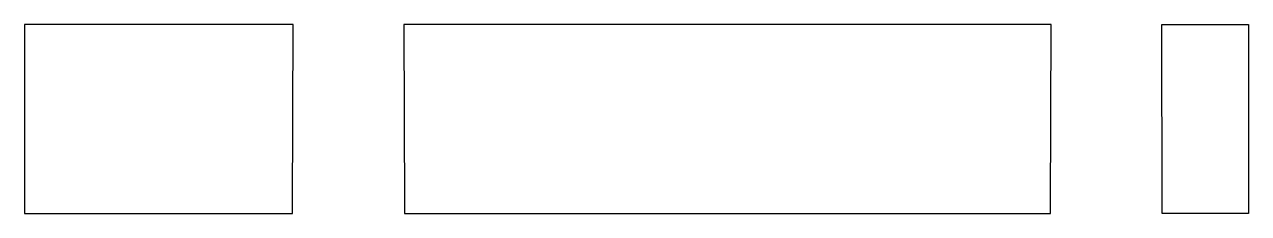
# Model space of a CAD drawing. Header units: metres. Extents: x -18.5 to 13.8, y -1.1 to 46.5.
# Drawn here: x -18.55 to 13.75, y 41.5 to 46.5 of the extents above.
import ezdxf

# ---------------------------------------------------------------- set-up
doc = ezdxf.new("R2010")
doc.units = ezdxf.units.M

msp = doc.modelspace()

# ---------------------------------------------------------------- linework, layer by layer
for p, q in [((-18.302, 46.5), (-18.55, 46.5)), ((-18.55, 46.5), (-18.55, 46.133)), ((-17.748, 46.5), (-18.302, 46.5)), ((-12.452, 46.5), (-17.748, 46.5)), ((-11.848, 46.5), (-12.452, 46.5)), ((-11.462, 46.5), (-11.848, 46.5)), ((-11.474, 41.628), (-11.462, 46.5)), ((0.083, 46.5), (-8.538, 46.5)), ((-8.538, 46.5), (-8.526, 41.628)), ((8.538, 46.5), (0.083, 46.5)), ((8.526, 41.628), (8.538, 46.5)), ((8.538, 46.5), (8.538, 46.5)), ((11.474, 41.628), (11.462, 46.5)), ((11.462, 46.5), (11.609, 46.5)), ((11.609, 46.5), (11.788, 46.5)), ((11.788, 46.5), (13.75, 46.5)), ((13.75, 46.5), (13.75, 43.401)), ((-18.55, 46.133), (-18.55, 46.113)), ((-18.55, 46.113), (-18.55, 46.073)), ((-18.55, 46.073), (-18.55, 46.014)), ((-18.55, 46.014), (-18.55, 45.937)), ((-18.55, 45.937), (-18.55, 43.401)), ((-18.55, 43.401), (-18.55, 41.69)), ((13.75, 43.401), (13.75, 41.5)), ((-18.55, 41.69), (-18.55, 41.5)), ((-18.55, 41.5), (-12.403, 41.5)), ((-12.403, 41.5), (-11.489, 41.5)), ((-11.489, 41.5), (-11.474, 41.5)), ((-11.489, 41.5), (-11.489, 41.5)), ((-11.474, 41.5), (-11.474, 41.628)), ((-8.526, 41.628), (-8.526, 41.5)), ((-8.526, 41.5), (-8.31, 41.5)), ((-8.31, 41.5), (8.526, 41.5)), ((8.526, 41.5), (8.526, 41.628)), ((11.474, 41.5), (11.474, 41.628)), ((11.474, 41.628), (11.474, 41.628)), ((11.479, 41.5), (11.474, 41.5)), ((13.75, 41.5), (11.479, 41.5))]:
    msp.add_line(p, q)

doc.saveas('drawing.dxf')
